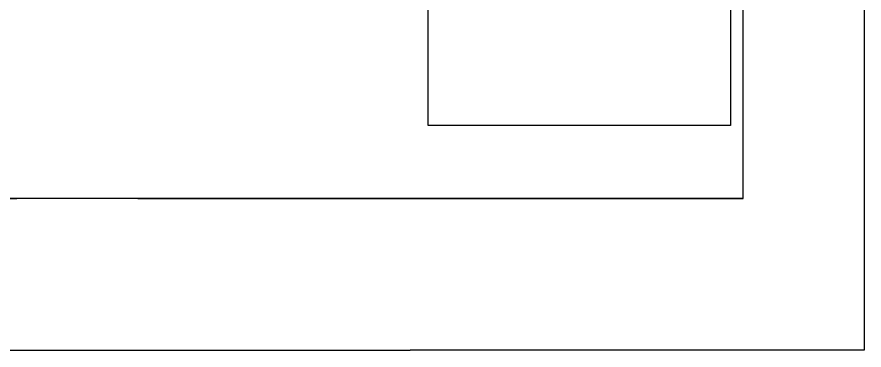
# Model space of a CAD drawing. Header units: millimetres. Extents: x -1911 to 4021, y -174 to 2851.
# Drawn here: x -538.9 to -258.9, y 476.2 to 586.2 of the extents above; entities that cross this region are included whole.
import ezdxf

# ---------------------------------------------------------------- set-up
doc = ezdxf.new("R2010")
doc.units = ezdxf.units.MM
doc.layers.add('COMPUTER DESK', color=175, linetype='Continuous')

# ---------------------------------------------------------------- blocks, each defined once
blk = doc.blocks.new('computer desk aw')
at = {"layer": 'COMPUTER DESK'}
for p, q in [((-0.5082, 0.2133), (-0.5082, -0.8978)), ((1.2696, 0.2133), (-0.5082, 0.2133)), ((-0.5082, -0.8978), (1.2696, -0.8978))]:
    blk.add_line(p, q, dxfattribs=at)

msp = doc.modelspace()

# ---------------------------------------------------------------- linework, layer by layer
at = {"color": 0}
for p, q in [((-258.9, 1576.22), (-258.9, 476.22)), ((-298.9, 526.22), (-298.9, 601.65)), ((-298.9, 526.22), (-1618.9, 526.22)), ((-658.9, 526.22), (-538.9, 526.22)), ((-498.9, 526.22), (-298.9, 526.22)), ((-658.9, 476.22), (-408.9, 476.22)), ((-258.9, 476.22), (-408.9, 476.22))]:
    msp.add_line(p, q, dxfattribs=at)
msp.add_line((-298.9, 526.22), (-538.9, 526.22))

# ---------------------------------------------------------------- block references
at = {"layer": 'COMPUTER DESK', "xscale": -90, "yscale": 90, "zscale": 90, "rotation": 270.0000000000042}
msp.add_blockref('computer desk aw', (-322.19, 596.09), dxfattribs=at)

doc.saveas('drawing.dxf')
